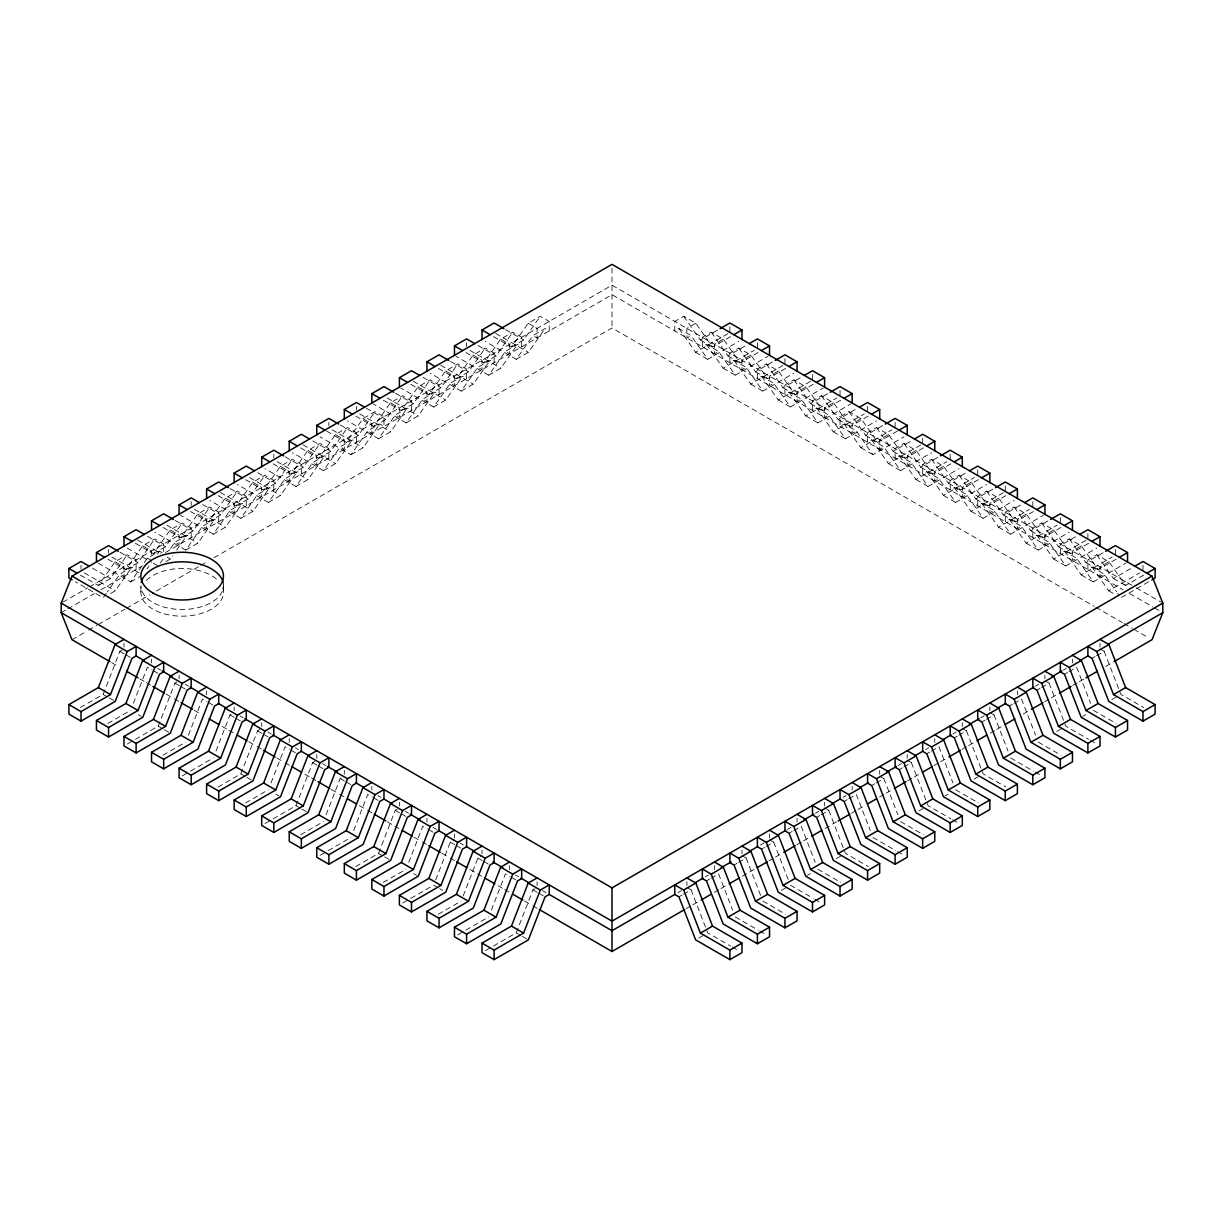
<?xml version="1.0" encoding="UTF-8"?>
<svg xmlns="http://www.w3.org/2000/svg" width="1224" height="1224" viewBox="0 0 1224 1224"><rect width="100%" height="100%" fill="white"/><g stroke="black" fill="none" stroke-linecap="round" stroke-linejoin="round"><path stroke-width="0.75" stroke-dasharray="5 3.75" d="M80.325 707.548L103.153 694.375L119.845 651.336L123.991 648.949M133.355 703.387L147.385 667.233L151.929 669.865M135.405 739.357L158.233 726.169L174.925 683.145L179.071 680.743M188.435 735.18L202.465 699.042L207.009 701.658M215.975 751.092L230.005 714.938L234.151 712.552M218.025 787.047L240.853 773.874L257.545 730.835L261.691 728.448M271.055 782.886L285.085 746.732L289.629 749.363M273.105 818.856L295.933 805.667L312.625 762.644L316.771 760.242M326.135 814.694L340.165 778.541L344.311 776.154M353.675 830.591L367.705 794.437L372.249 797.069M355.725 866.546L378.553 853.373L395.245 810.334L399.391 807.947M408.755 862.385L422.785 826.246L427.329 828.862M435.637 880.01L450.325 842.143L454.471 839.756M463.177 895.907L477.865 858.039L482.011 855.653M491.375 910.09L505.405 873.936L509.949 876.568M493.425 946.045L516.253 932.872L532.945 889.833L537.091 887.446M80.371 575.112L98.379 585.5L115.087 561.755L127.204 554.763L136.109 559.904L136.109 569.451L131.963 567.064L119.845 574.056L107.33 591.865M98.379 585.5L110.497 578.508L127.204 554.763M106.274 593.349L103.153 597.802L75.429 581.798M107.911 559.215L125.919 569.604L142.627 545.858L154.744 538.866L163.649 544.007L163.649 551.642M110.726 593.426L115.27 590.809L131.963 567.064M125.919 569.604L138.037 562.612L154.744 538.866M98.088 563.071L130.693 581.905L147.385 558.159L159.502 551.152L163.649 553.554M135.451 543.303L153.459 553.707L170.167 529.961L182.284 522.969L191.189 528.11L191.189 537.642L187.042 535.255L174.925 542.247L168.667 551.152M146.987 568.961L149.068 565.993M157.422 554.12L159.502 551.152M153.459 553.707L165.577 546.715L182.284 522.969M160.313 563.025L164.49 557.088M162.991 527.406L180.999 537.81L197.707 514.065L209.824 507.057L218.729 512.213L218.729 521.745L214.583 519.358L202.465 526.351L185.773 550.096L154.79 532.211M165.806 561.632L170.35 559.001L172.431 556.033M176.608 550.096L187.042 535.255M180.999 537.81L193.117 530.818L209.824 507.057M190.531 511.51L208.539 521.914L225.247 498.153L237.364 491.161L246.269 496.301L246.269 505.849L242.123 503.462L230.005 510.454L213.313 534.199L180.708 515.381M185.773 550.096L197.89 543.104L214.583 519.358M208.539 521.914L220.657 514.906L237.364 491.161M218.071 495.613L236.079 506.002L252.787 482.256L264.904 475.264L273.809 480.405L273.809 489.952L269.663 487.565L257.545 494.557L240.853 518.303L209.87 500.417M213.313 534.199L225.43 527.207L242.123 503.462M236.079 506.002L248.197 499.009L264.904 475.264M245.611 479.716L263.619 490.105L280.327 466.359L292.444 459.367L301.349 464.508L301.349 474.04L297.202 471.653L285.085 478.661L268.393 502.406L237.41 484.52M240.853 518.303L252.97 511.311L269.663 487.565M263.619 490.105L275.737 483.113L292.444 459.367M273.151 463.804L291.159 474.208L307.867 450.463L319.984 443.471L328.889 448.611L328.889 458.143L324.743 455.756L312.625 462.748L295.933 486.494L264.95 468.624M268.393 502.406L280.51 495.399L297.202 471.653M291.159 474.208L303.277 467.216L319.984 443.471M300.691 447.908L318.699 458.312L335.407 434.566L347.524 427.558L356.429 432.699L356.429 442.247L352.283 439.86L340.165 446.852L323.473 470.597L292.49 452.712M295.933 486.494L308.05 479.502L324.743 455.756M318.699 458.312L330.817 451.304L347.524 427.558M326.594 431.062L346.239 442.399L362.947 418.654L375.064 411.662L383.969 416.803L383.969 426.35L379.822 423.963L367.705 430.955L351.013 454.701L320.03 436.815M323.473 470.597L335.59 463.605L352.283 439.86M346.239 442.399L358.357 435.407L375.064 411.662M355.771 416.114L373.779 426.503L390.487 402.757L402.604 395.765L411.509 400.906L411.509 410.453L407.363 408.051L395.245 415.058L378.553 438.804L347.57 420.918M351.013 454.701L363.13 447.709L379.822 423.963M373.779 426.503L385.897 419.511L402.604 395.765M383.311 400.202L401.319 410.606L418.027 386.861L430.144 379.868L439.049 385.009L439.049 394.541L434.903 392.154L422.785 399.146L406.093 422.907L373.488 404.073M378.553 438.804L390.67 431.797L407.363 408.051M401.319 410.606L413.437 403.614L430.144 379.868M410.851 384.305L428.859 394.709L445.567 370.964L457.684 363.956L466.589 369.113L466.589 378.644L462.442 376.258L450.325 383.25L433.633 406.995L401.028 388.176M406.093 422.907L418.21 415.9L434.903 392.154M428.859 394.709L440.977 387.717L457.684 363.956M438.391 368.409L456.399 378.813L473.107 355.067L485.224 348.06L494.129 353.2L494.129 362.748L489.983 360.361L477.865 367.353L461.173 391.099L430.19 373.213M433.633 406.995L445.75 400.003L462.442 376.258M456.399 378.813L468.517 371.805L485.224 348.06M465.931 352.512L483.939 362.901L500.647 339.155L512.764 332.163L521.669 337.304L521.669 346.851L517.523 344.464L505.405 351.456L488.713 375.202L456.108 356.368M461.173 391.099L473.29 384.107L489.983 360.361M483.939 362.901L496.057 355.909L512.764 332.163M493.471 336.615L511.479 347.004L528.187 323.258L540.304 316.266L549.209 321.407L549.209 330.939L545.062 328.552L532.945 335.56L516.253 359.305L485.27 341.42M488.713 375.202L500.83 368.21L517.523 344.464M511.479 347.004L523.597 340.012L540.304 316.266M516.253 359.305L528.37 352.298L545.062 328.552M62.852 602.208L87.669 587.872M89.321 586.923L612 285.161L1134.679 586.923M61.2 612.688L66.157 609.827M67.81 608.879L94.279 593.594M100.904 589.784L140.592 566.865M165.408 552.529L612 294.693L1123.096 589.784M130.693 581.905L139.781 576.657M72.002 639.724L86.873 631.14M88.526 630.192L96.773 625.418M98.425 624.469L124.848 609.215M126.5 608.267L149.619 594.91M156.228 591.1L199.16 566.314M200.812 565.366L207.422 561.541M214.032 557.731L612 327.971L1094.195 606.354M730.529 336.615L712.521 347.004L695.813 323.258L683.696 316.266L674.791 321.407L674.791 330.939L678.938 328.552L691.055 335.56L707.747 359.305L738.73 341.42M695.813 323.258L686.909 328.399L686.909 337.946L691.055 335.56M758.069 352.512L740.061 362.901L723.353 339.155L711.236 332.163L702.331 337.304L702.331 346.851L706.477 344.464L718.595 351.456L735.287 375.202L767.892 356.368M683.696 316.266L700.403 340.012L718.412 329.608M678.938 328.552L695.63 352.298L728.234 333.479M723.353 339.155L714.449 344.296L714.449 353.843L718.595 351.456M785.609 368.409L767.601 378.813L750.893 355.067L738.776 348.06L729.871 353.2L729.871 362.748L734.018 360.361L746.135 367.353L762.827 391.099L793.81 373.213M711.236 332.163L727.943 355.909L745.952 345.52M107.865 723.445L130.693 710.272M706.477 344.464L723.17 368.21L754.152 350.324M750.893 355.067L741.989 360.208L741.989 369.74L746.135 367.353M813.149 384.305L795.141 394.709L778.433 370.964L766.316 363.956L757.411 369.113L757.411 378.644L761.558 376.258L773.675 383.25L790.367 406.995L822.972 388.176M738.776 348.06L755.483 371.805L773.492 361.417M127.25 744.054L133.768 740.291M734.018 360.361L750.71 384.107L783.314 365.272M778.433 370.964L769.529 376.105L769.529 385.637L773.675 383.25M840.689 400.202L822.681 410.606L805.973 386.861L793.856 379.868L784.951 385.009L784.951 394.541L789.097 392.154L801.215 399.146L817.907 422.907L850.512 404.073M766.316 363.956L783.023 387.717L801.031 377.313M162.945 755.254L185.773 742.065M761.558 376.258L778.25 400.003L810.854 381.184M805.973 386.861L797.069 392.001L797.069 401.548L801.215 399.146M868.229 416.114L850.221 426.503L833.513 402.757L821.396 395.765L812.491 400.906L812.491 410.453L816.638 408.051L828.755 415.058L845.447 438.804L876.43 420.918M793.856 379.868L810.563 403.614L828.571 393.21M182.33 775.863L188.848 772.099M190.485 771.151L213.313 757.977M789.097 392.154L805.79 415.9L836.772 398.014M833.513 402.757L824.609 407.898L824.609 417.445L828.755 415.058M897.406 431.062L877.761 442.399L861.053 418.654L848.936 411.662L840.031 416.803L840.031 426.35L844.178 423.963L856.295 430.955L872.987 454.701L903.97 436.815M821.396 395.765L838.103 419.511L857.749 408.173M816.638 408.051L833.33 431.797L864.312 413.926M861.053 418.654L852.149 423.81L852.149 433.342L856.295 430.955M923.309 447.908L905.301 458.312L888.593 434.566L876.476 427.558L867.571 432.699L867.571 442.247L871.717 439.86L883.835 446.852L900.527 470.597L931.51 452.712M848.936 411.662L865.643 435.407L883.651 425.019M245.565 802.944L268.393 789.771M844.178 423.963L860.87 447.709L891.852 429.823M888.593 434.566L879.689 439.707L879.689 449.239L883.835 446.852M950.849 463.804L932.841 474.208L916.133 450.463L904.016 443.471L895.111 448.611L895.111 458.143L899.258 455.756L911.375 462.748L928.067 486.494L959.05 468.624M876.476 427.558L893.183 451.304L911.191 440.915M264.95 823.553L271.468 819.789M871.717 439.86L888.41 463.605L921.014 444.786M916.133 450.463L907.229 455.603L907.229 465.151L911.375 462.748M978.389 479.716L960.381 490.105L943.673 466.359L931.556 459.367L922.651 464.508L922.651 474.04L926.798 471.653L938.915 478.661L955.607 502.406L986.59 484.52M904.016 443.471L920.723 467.216L938.731 456.812M300.645 834.753L323.473 821.579M899.258 455.756L915.95 479.502L946.932 461.616M943.673 466.359L934.769 471.5L934.769 481.047L938.915 478.661M1005.929 495.613L987.921 506.002L971.213 482.256L959.096 475.264L950.191 480.405L950.191 489.952L954.337 487.565L966.455 494.557L983.147 518.303L1014.13 500.417M931.556 459.367L948.263 483.113L966.271 472.709M320.03 855.362L326.548 851.598M328.185 850.649L351.013 837.476M926.798 471.653L943.49 495.399L974.472 477.513M971.213 482.256L962.309 487.397L962.309 496.944L966.455 494.557M1033.469 511.51L1015.461 521.914L998.753 498.153L986.636 491.161L977.731 496.301L977.731 505.849L981.878 503.462L993.995 510.454L1010.687 534.199L1043.292 515.381M959.096 475.264L975.803 499.009L993.811 488.621M954.337 487.565L971.03 511.311L1003.634 492.476M998.753 498.153L989.849 503.309L989.849 512.841L993.995 510.454M1061.009 527.406L1043.001 537.81L1026.293 514.065L1014.176 507.057L1005.271 512.213L1005.271 521.745L1009.418 519.358L1021.535 526.351L1038.227 550.096L1069.21 532.211M986.636 491.161L1003.343 514.906L1021.351 504.517M383.265 882.458L406.093 869.269M981.878 503.462L998.57 527.207L1029.552 509.322M1026.293 514.065L1017.389 519.206L1017.389 528.737L1021.535 526.351M1088.549 543.303L1070.541 553.707L1053.833 529.961L1041.716 522.969L1032.811 528.11L1032.811 537.642L1036.957 535.255L1049.075 542.247L1065.767 565.993L1096.75 548.123M1014.176 507.057L1030.883 530.818L1048.891 520.414M402.65 903.052L409.168 899.288M410.805 898.355L433.633 885.166L438.177 887.798M1009.418 519.358L1026.11 543.104L1057.092 525.218M1053.833 529.961L1044.929 535.102L1044.929 544.649L1049.075 542.247M1116.089 559.215L1098.081 569.604L1081.373 545.858L1069.256 538.866L1060.351 544.007L1060.351 553.554L1064.497 551.152L1076.615 558.159L1093.307 581.905L1125.912 563.071M1041.716 522.969L1058.423 546.715L1076.431 536.311M438.345 914.251L461.173 901.078M1036.957 535.255L1053.65 559.001L1086.254 540.182M1081.373 545.858L1072.469 550.999L1072.469 560.546L1076.615 558.159M1143.629 575.112L1125.621 585.5L1108.913 561.755L1096.796 554.763L1087.891 559.904L1087.891 569.451L1092.037 567.064L1104.155 574.056L1116.67 591.865M1069.256 538.866L1085.963 562.612L1103.971 552.208M457.73 934.861L464.248 931.097M465.885 930.148L488.713 916.975M1064.497 551.152L1081.19 574.898L1112.172 557.027M1108.913 561.755L1100.009 566.911L1100.009 576.443L1104.155 574.056M1096.796 554.763L1113.503 578.508L1131.511 568.12M485.27 950.757L491.788 946.994M1092.037 567.064L1108.73 590.809L1139.712 572.924M1148.571 581.798L1120.847 597.802L1117.726 593.349M677.821 892.694L681.477 890.582M705.361 876.797L708.39 875.053M760.441 844.988L764.174 842.846M787.323 829.474L791.01 827.347M815.444 813.241L818.764 811.328M843.061 797.298L846.09 795.554M898.141 765.49L901.461 763.577M925.681 749.593L928.71 747.849M952.731 733.972L956.25 731.952M980.761 717.799L984.157 715.826M1035.443 686.22L1038.87 684.247M1063.381 670.094L1066.41 668.35M678.938 896.84L681.967 895.081M683.482 894.209L691.055 889.833L707.747 932.872L730.575 946.045M706.477 880.928L709.507 879.184M711.022 878.312L718.595 873.936L732.625 910.09M734.018 865.031L737.047 863.287M738.562 862.415L746.135 858.039L760.823 895.907M761.558 849.135L764.587 847.391M766.102 846.518L773.675 842.143L788.363 880.01M789.097 833.238L792.127 831.479M793.642 830.606L801.215 826.246L815.245 862.385M816.638 817.341L819.667 815.582M821.182 814.71L828.755 810.334L845.447 853.373L868.275 866.546M844.178 801.429L847.207 799.685M848.722 798.813L856.295 794.437L870.325 830.591M871.717 785.533L874.747 783.788M876.262 782.916L883.835 778.541L897.865 814.694M899.258 769.636L902.287 767.892M903.802 767.004L911.375 762.644L928.067 805.667L950.895 818.856M926.798 753.739L929.827 751.98M931.342 751.108L938.915 746.732L952.945 782.886M954.337 737.827L957.367 736.083M958.882 735.211L966.455 730.835L983.147 773.874L1005.975 787.047M981.878 721.931L984.907 720.186M986.422 719.314L993.995 714.938L1008.025 751.092M1009.418 706.034L1012.447 704.29M1013.962 703.418L1021.535 699.042L1035.565 735.18M1036.957 690.137L1039.987 688.378M1041.502 687.506L1049.075 683.145L1065.767 726.169L1088.595 739.357M1064.497 674.24L1067.527 672.481M1069.042 671.609L1076.615 667.233L1090.645 703.387M1092.037 658.328L1095.067 656.584M1096.582 655.712L1104.155 651.336L1120.847 694.375L1143.675 707.548M686.312 908.591L691.269 905.729M692.922 904.766L699.516 900.956M714.388 892.373L719.345 889.511M720.982 888.563L725.939 885.702M742.463 876.17L754.015 869.499M768.871 860.916L773.828 858.055M775.481 857.106L782.09 853.281M796.946 844.713L801.904 841.852M803.556 840.888L810.166 837.078M825.022 828.495L836.589 821.824M851.445 813.241L856.402 810.38M858.055 809.431L864.649 805.621M879.521 797.038L884.478 794.177M886.13 793.229L892.724 789.404M907.596 780.836L912.553 777.974M914.19 777.011L919.148 774.149M934.019 765.581L938.961 762.72M940.613 761.756L947.223 757.947M962.079 749.363L967.036 746.502M968.689 745.554L975.299 741.744M990.155 733.161L995.112 730.3M996.764 729.351L1001.722 726.49M1023.188 714.097L1029.797 710.272M1044.653 701.704L1049.611 698.843M1051.263 697.879L1057.857 694.069M1072.729 685.486L1077.686 682.625M1079.339 681.676L1084.28 678.815M1105.746 666.422L1112.356 662.612M698.659 938.12L704.718 934.616M781.279 890.414L787.338 886.926M807.304 875.389L810.334 873.645M836.359 858.621L842.418 855.117M918.979 810.915L925.038 807.427M945.005 795.891L948.034 794.146M974.059 779.122L980.118 775.618M1056.679 731.417L1062.738 727.928M1082.705 716.392L1085.734 714.648M1111.759 699.623L1117.818 696.119M1136.331 587.872L1161.148 602.208M700.403 340.012L712.521 347.004M727.943 355.909L740.061 362.901M755.483 371.805L767.601 378.813M783.023 387.717L795.141 394.709M810.563 403.614L822.681 410.606M838.103 419.511L850.221 426.503M865.643 435.407L877.761 442.399M893.183 451.304L905.301 458.312M920.723 467.216L932.841 474.208M948.263 483.113L960.381 490.105M975.803 499.009L987.921 506.002M1003.343 514.906L1015.461 521.914M1030.883 530.818L1043.001 537.81M1058.423 546.715L1070.541 553.707M1085.963 562.612L1098.081 569.604M1113.503 578.508L1125.621 585.5M1129.721 593.594L1152.87 606.966M1154.523 607.915L1159.495 610.791M695.63 352.298L707.747 359.305M723.17 368.21L735.287 375.202M750.71 384.107L762.827 391.099M778.25 400.003L790.367 406.995M805.79 415.9L817.907 422.907M833.33 431.797L845.447 438.804M860.87 447.709L872.987 454.701M888.41 463.605L900.527 470.597M915.95 479.502L928.067 486.494M943.49 495.399L955.607 502.406M971.03 511.311L983.147 518.303M998.57 527.207L1010.687 534.199M1026.11 543.104L1038.227 550.096M1053.65 559.001L1065.767 565.993M1081.19 574.898L1093.307 581.905M1108.73 590.809L1113.274 593.426M1095.847 607.318L1122.27 622.572M1123.923 623.521L1132.169 628.279M1133.822 629.243L1148.693 637.826M1100.009 648.949L1104.155 651.336M528.187 323.258L537.091 328.399L537.091 337.946L532.945 335.56M505.589 329.608L523.597 340.012M495.766 333.479L528.37 352.298M500.647 339.155L509.551 344.296L509.551 353.843L505.405 351.456M478.048 345.52L496.057 355.909M1044.929 680.743L1049.075 683.145M469.848 350.324L500.83 368.21M1093.307 710.272L1116.135 723.445M473.107 355.067L482.011 360.208L482.011 369.74L477.865 367.353M450.508 361.417L468.517 371.805M440.686 365.272L473.29 384.107M1090.232 740.291L1096.75 744.054M445.567 370.964L454.471 376.105L454.471 385.637L450.325 383.25M422.969 377.313L440.977 387.717M989.849 712.552L993.995 714.938M413.146 381.184L445.75 400.003M1038.227 742.065L1061.055 755.254M418.027 386.861L426.931 392.001L426.931 401.548L422.785 399.146M395.428 393.21L413.437 403.614M962.309 728.448L966.455 730.835M387.228 398.014L418.21 415.9M1010.687 757.977L1033.515 771.151M1035.152 772.099L1041.67 775.863M390.487 402.757L399.391 407.898L399.391 417.445L395.245 415.058M366.251 408.173L385.897 419.511M359.688 413.926L390.67 431.797M362.947 418.654L371.851 423.81L371.851 433.342L367.705 430.955M340.349 425.019L358.357 435.407M907.229 760.242L911.375 762.644M332.148 429.823L363.13 447.709M955.607 789.771L978.435 802.944M335.407 434.566L344.311 439.707L344.311 449.239L340.165 446.852M312.808 440.915L330.817 451.304M879.689 776.154L883.835 778.541M302.986 444.786L335.59 463.605M952.532 819.789L959.05 823.553M307.867 450.463L316.771 455.603L316.771 465.151L312.625 462.748M285.268 456.812L303.277 467.216M277.068 461.616L308.05 479.502M900.527 821.579L923.355 834.753M280.327 466.359L289.231 471.5L289.231 481.047L285.085 478.661M257.728 472.709L275.737 483.113M824.609 807.947L828.755 810.334M249.528 477.513L280.51 495.399M872.987 837.476L895.815 850.649M897.452 851.598L903.97 855.362M252.787 482.256L261.691 487.397L261.691 496.944L257.545 494.557M230.188 488.621L248.197 499.009M220.366 492.476L252.97 511.311M225.247 498.153L234.151 503.309L234.151 512.841L230.005 510.454M202.648 504.517L220.657 514.906M769.529 839.756L773.675 842.143M194.448 509.322L225.43 527.207M817.907 869.269L840.735 882.458M197.707 514.065L206.611 519.206L206.611 528.737L202.465 526.351M175.109 520.414L193.117 530.818M741.989 855.653L746.135 858.039M166.908 525.218L197.89 543.104M790.367 885.166L813.195 898.355M814.832 899.288L821.35 903.052M170.167 529.961L179.071 535.102L179.071 544.649L174.925 542.247M147.569 536.311L165.577 546.715M137.746 540.182L160.558 553.355M167.091 557.119L170.35 559.001M762.827 901.078L785.655 914.251M142.627 545.858L151.531 550.999L151.531 556.721M147.385 558.159L151.531 560.546M127.25 548.123L151.7 562.229M153.337 563.178L158.233 565.993M120.029 552.208L138.037 562.612M686.909 887.446L691.055 889.833M111.828 557.027L139.551 573.016M735.287 916.975L758.115 930.148M759.752 931.097L766.27 934.861M115.087 561.755L123.991 566.911L123.991 576.443L119.845 574.056M92.489 568.12L110.497 578.508M84.288 572.924L115.27 590.809M732.212 946.994L738.73 950.757M157.59 668.35L160.619 670.094M185.13 684.247L188.557 686.22M239.843 715.826L243.239 717.799M267.75 731.952L271.269 733.972M295.29 747.849L298.319 749.593M322.539 763.577L325.859 765.49M377.91 795.554L380.939 797.298M405.236 811.328L408.556 813.241M432.99 827.347L436.677 829.474M459.826 842.846L463.559 844.988M515.61 875.053L518.639 876.797M542.523 890.582L546.179 892.694M119.845 651.336L124.389 653.968M125.904 654.84L130.448 657.456M153.444 670.737L157.988 673.353M174.925 683.145L179.469 685.761M180.984 686.633L185.528 689.265M208.524 702.53L213.068 705.162M230.005 714.938L234.549 717.555M236.064 718.442L240.608 721.058M257.545 730.835L262.089 733.467M263.604 734.339L268.148 736.955M291.144 750.236L295.688 752.867M312.625 762.644L317.169 765.26M318.684 766.132L323.228 768.764M340.165 778.541L344.709 781.157M346.224 782.029L350.768 784.661M373.764 797.941L378.308 800.557M395.245 810.334L399.789 812.966M401.304 813.838L405.848 816.454M428.844 829.734L433.388 832.366M450.325 842.143L454.869 844.759M456.384 845.631L460.928 848.263M477.865 858.039L482.409 860.656M483.924 861.543L488.468 864.159M511.464 877.44L516.008 880.056M532.945 889.833L537.489 892.464M539.004 893.336L543.548 895.953M111.644 662.612L118.254 666.422M139.72 678.815L144.661 681.676M146.314 682.625L151.271 685.486M166.143 694.069L172.737 697.879M174.389 698.843L179.347 701.704M194.203 710.272L200.812 714.097M222.278 726.49L227.236 729.351M228.888 730.3L233.845 733.161M248.702 741.744L255.311 745.554M256.964 746.502L261.921 749.363M276.777 757.947L283.387 761.756M285.039 762.72L289.981 765.581M304.853 774.149L309.81 777.011M311.447 777.974L316.404 780.836M331.276 789.404L337.87 793.229M339.522 794.177L344.48 797.038M359.351 805.621L365.945 809.431M367.598 810.38L372.555 813.241M387.411 821.824L398.978 828.495M413.834 837.078L420.444 840.888M422.096 841.852L427.054 844.713M441.91 853.281L448.519 857.106M450.172 858.055L455.129 860.916M469.985 869.499L481.537 876.17M498.061 885.702L503.018 888.563M504.655 889.511L509.612 892.373M524.484 900.956L531.078 904.766M532.731 905.729L537.688 908.591M103.153 694.375L107.697 696.991M109.211 697.864L115.27 701.367M138.266 714.648L141.296 716.392M158.233 726.169L162.777 728.8M164.291 729.672L170.35 733.176M240.853 773.874L245.397 776.49M246.911 777.378L252.97 780.866M275.966 794.146L278.995 795.891M295.933 805.667L300.477 808.299M301.991 809.171L308.05 812.675M378.553 853.373L383.097 855.989M384.611 856.876L390.67 860.365M413.666 873.645L416.696 875.389M439.691 888.67L442.721 890.414M516.253 932.872L520.797 935.503M522.311 936.375L528.37 939.864M1142.971 565.32L1142.971 571.042M1115.431 549.408L1115.431 555.145M1100.009 643.227L1100.009 647.037M1087.891 533.511L1087.891 539.233M1072.469 659.124L1072.469 662.934M1060.351 517.614L1060.351 523.337M1044.929 675.021L1044.929 678.846M1032.811 501.718L1032.811 507.44M1017.389 690.917L1017.389 694.742M1005.271 485.821L1005.271 491.543M989.849 706.829L989.849 710.639M977.731 469.909L977.731 475.631M962.309 722.726L962.309 726.536M950.191 454.012L950.191 459.734M934.769 738.623L934.769 742.448M922.651 438.116L922.651 443.838M907.229 754.519L907.229 758.344M895.111 422.219L895.111 427.941M879.689 770.432L879.689 774.241M867.571 406.307L867.571 412.044M852.149 786.328L852.149 790.138M840.031 390.41L840.031 396.132M824.609 802.225L824.609 806.035M812.491 374.513L812.491 380.236M797.069 818.122L797.069 821.947M784.951 358.617L784.951 364.339M769.529 834.018L769.529 837.843M757.411 342.72L757.411 348.442M741.989 849.93L741.989 853.74M729.871 326.808L729.871 332.53M714.449 865.827L714.449 869.637M686.909 881.724L686.909 885.549M612 268.148L612 327.971M537.091 881.724L537.091 885.549M509.551 865.827L509.551 869.637M482.011 849.93L482.011 853.74M466.589 342.72L466.589 346.53M454.471 834.018L454.471 837.843M426.931 818.122L426.931 821.947M399.391 802.225L399.391 806.035M371.851 786.328L371.851 790.138M356.429 406.307L356.429 410.132M344.311 770.432L344.311 774.241M328.889 422.219L328.889 426.029M316.771 754.519L316.771 758.344M289.231 738.623L289.231 742.448M273.809 454.012L273.809 457.837M261.691 722.726L261.691 726.536M234.151 706.829L234.151 710.639M223.457 585.133L223.457 592.339M206.611 690.917L206.611 694.742M191.189 501.718L191.189 505.527M179.071 675.021L179.071 678.846M151.531 659.124L151.531 662.934M140.882 586.939L140.882 592.339M123.991 643.227L123.991 647.037M108.569 549.408L108.569 553.233M81.029 565.32L81.029 569.129M222.661 587.688A41.279 23.837 0 0 1 182.162 616.177A41.279 23.837 0 0 1 141.678 587.688M146.421 580.421A41.279 23.837 0 0 1 217.918 580.421M223.105 582.548A41.279 23.837 0 0 1 184.87 609.445A41.279 23.837 0 0 1 140.882 585.669"/><path stroke-width="1.5" d="M68.911 704.596L81.029 711.588L110.497 694.574L127.204 651.551L136.109 646.41L136.109 655.942L131.963 658.328L115.27 701.367L81.029 721.135L68.911 714.143L68.911 704.596L98.379 687.582L115.087 644.543L123.991 639.402M96.451 720.492L108.569 727.5L138.037 710.486L154.744 667.447L163.649 662.306L163.649 671.838L159.502 674.24L142.81 717.264L108.569 737.032L96.451 730.039L96.451 720.492L125.919 703.479L142.627 660.455L151.531 655.314M123.991 736.404L136.109 743.396L165.577 726.383L182.284 683.344L191.189 678.203L191.189 687.75L187.042 690.137L170.35 733.176L136.109 752.928L123.991 745.936L123.991 736.404L153.459 719.391L170.167 676.352L179.071 671.211M151.531 752.301L163.649 759.293L193.117 742.279L209.824 699.241L218.729 694.1L218.729 703.647L214.583 706.034L197.89 749.073L163.649 768.84L151.531 761.833L151.531 752.301L180.999 735.287L197.707 692.249L206.611 687.108M179.071 768.198L191.189 775.19L220.657 758.176L237.364 715.153L246.269 710.012L246.269 719.544L242.123 721.931L225.43 764.969L191.189 784.737L179.071 777.745L179.071 768.198L208.539 751.184L225.247 708.145L234.151 703.004M206.611 784.094L218.729 791.102L248.197 774.088L264.904 731.049L273.809 725.909L273.809 735.44L269.663 737.827L252.97 780.866L218.729 800.634L206.611 793.642L206.611 784.094L236.079 767.081L252.787 724.057L261.691 718.901M234.151 800.006L246.269 806.999L275.737 789.985L292.444 746.946L301.349 741.805L301.349 751.337L297.202 753.739L280.51 796.763L246.269 816.53L234.151 809.538L234.151 800.006L263.619 782.993L280.327 739.954L289.231 734.813M261.691 815.903L273.809 822.895L303.277 805.882L319.984 762.843L328.889 757.702L328.889 767.249L324.743 769.636L308.05 812.675L273.809 832.442L261.691 825.435L261.691 815.903L291.159 798.889L307.867 755.851L316.771 750.71M289.231 831.8L301.349 838.792L330.817 821.778L347.524 778.755L356.429 773.599L356.429 783.146L352.283 785.533L335.59 828.571L301.349 848.339L289.231 841.347L289.231 831.8L318.699 814.786L335.407 771.747L344.311 766.606M316.771 847.696L328.889 854.689L358.357 837.675L375.064 794.651L383.969 789.511L383.969 799.043L379.822 801.429L363.13 844.468L328.889 864.236L316.771 857.244L316.771 847.696L346.239 830.683L362.947 787.644L371.851 782.503M344.311 863.593L356.429 870.601L385.897 853.587L402.604 810.548L411.509 805.407L411.509 814.939L407.363 817.341L390.67 860.365L356.429 880.133L344.311 873.14L344.311 863.593L373.779 846.58L390.487 803.556L399.391 798.415M371.851 879.505L383.969 886.497L413.437 869.484L430.144 826.445L439.049 821.304L439.049 830.851L434.903 833.238L418.21 876.277L383.969 896.029L371.851 889.037L371.851 879.505L401.319 862.492L418.027 819.453L426.931 814.312M399.391 895.402L411.509 902.394L440.977 885.38L457.684 842.341L466.589 837.201L466.589 846.748L462.442 849.135L445.75 892.174L411.509 911.941L399.391 904.934L399.391 895.402L428.859 878.388L445.567 835.349L454.471 830.209M426.931 911.299L439.049 918.291L468.517 901.277L485.224 858.254L494.129 853.097L494.129 862.645L489.983 865.031L473.29 908.07L439.049 927.838L426.931 920.846L426.931 911.299L456.399 894.285L473.107 851.246L482.011 846.105M454.471 927.195L466.589 934.203L496.057 917.189L512.764 874.15L521.669 869.009L521.669 878.541L517.523 880.928L500.83 923.967L466.589 943.735L454.471 936.743L454.471 927.195L483.939 910.182L500.647 867.158L509.551 862.002M482.011 943.107L494.129 950.099L523.597 933.086L540.304 890.047L549.209 884.906L549.209 894.438L545.062 896.84L528.37 939.864L494.129 959.631L482.011 952.639L482.011 943.107L511.479 926.094L528.187 883.055L537.091 877.914M109.992 661.649L72.002 639.724L61.2 612.688L61.2 603.157L72.002 576.122L612 264.369L1151.998 576.122L1162.8 603.157L1162.8 612.688L1151.998 639.724L1114.008 661.649M72.17 579.916L68.911 578.034L68.911 568.487L81.029 561.495L89.214 566.222M96.451 562.137L96.451 552.59L108.569 545.598L118.391 551.274M123.991 546.241L123.991 536.693L136.109 529.701L144.294 534.429M151.531 530.329L151.531 520.797L163.649 513.805L173.471 519.466M179.071 514.432L179.071 504.9L191.189 497.893L199.374 502.62M206.611 498.535L206.611 488.988L218.729 481.996L228.551 487.672M234.151 482.638L234.151 473.091L246.269 466.099L254.454 470.827M261.691 466.727L261.691 457.195L273.809 450.202L283.631 455.863M289.231 450.83L289.231 441.298L301.349 434.291L309.534 439.018M316.771 434.933L316.771 425.386L328.889 418.394L338.711 424.07M344.311 419.036L344.311 409.489L356.429 402.497L364.614 407.225M371.851 403.14L371.851 393.593L383.969 386.6L393.791 392.261M399.391 387.228L399.391 377.696L411.509 370.704L419.694 375.416M426.931 371.331L426.931 361.799L439.049 354.792L448.871 360.468M454.471 355.434L454.471 345.887L466.589 338.895L474.774 343.623M482.011 339.538L482.011 329.99L494.129 322.998L503.951 328.675M720.049 328.675L729.871 322.998L741.989 329.99L741.989 339.538M733.803 334.718L741.989 329.99M749.226 343.623L757.411 338.895L769.529 345.887L769.529 355.434M761.343 350.615L769.529 345.887M775.129 360.468L784.951 354.792L797.069 361.799L797.069 371.331M788.883 366.512L797.069 361.799M804.306 375.416L812.491 370.704L824.609 377.696L824.609 387.228M816.423 382.423L824.609 377.696M830.209 392.261L840.031 386.6L852.149 393.593L852.149 403.14M843.963 398.32L852.149 393.593M859.386 407.225L867.571 402.497L879.689 409.489L879.689 419.036M871.503 414.217L879.689 409.489M885.289 424.07L895.111 418.394L907.229 425.386L907.229 434.933M899.043 430.114L907.229 425.386M914.466 439.018L922.651 434.291L934.769 441.298L934.769 450.83M926.583 446.026L934.769 441.298M940.369 455.863L950.191 450.202L962.309 457.195L962.309 466.727M954.123 461.922L962.309 457.195M969.546 470.827L977.731 466.099L989.849 473.091L989.849 482.638M981.663 477.819L989.849 473.091M995.449 487.672L1005.271 481.996L1017.389 488.988L1017.389 498.535M1009.203 493.716L1017.389 488.988M1024.626 502.62L1032.811 497.893L1044.929 504.9L1044.929 514.432M1036.743 509.612L1044.929 504.9M1050.529 519.466L1060.351 513.805L1072.469 520.797L1072.469 530.329M1064.283 525.524L1072.469 520.797M1079.706 534.429L1087.891 529.701L1100.009 536.693L1100.009 546.241M1091.823 541.421L1100.009 536.693M1105.609 551.274L1115.431 545.598L1127.549 552.59L1127.549 562.137M1119.363 557.318L1127.549 552.59M1134.786 566.222L1142.971 561.495L1155.089 568.487L1155.089 578.034L1151.83 579.916M1146.903 573.214L1155.089 568.487M72.002 576.122L612 887.89L1151.998 576.122M1162.8 603.157L612 921.152L61.2 603.157M674.852 894.407L612 930.699L549.148 894.407M694.697 882.948L702.974 878.174M721.166 867.663L731.095 861.941M749.287 851.43L757.564 846.656M777.408 835.196L785.67 830.423M803.877 819.927L813.792 814.189M831.983 803.694L840.261 798.92M860.105 787.46L868.382 782.672M886.574 772.176L896.504 766.438M914.695 755.942L922.957 751.169M942.817 739.709L951.079 734.936M969.27 724.424L979.2 718.702M997.392 708.191L1005.669 703.418M1025.513 691.958L1033.79 687.184M1051.982 676.673L1061.897 670.951M1080.104 660.44L1088.366 655.666M1108.21 644.207L1162.8 612.688M683.696 890.047L695.813 883.055L712.521 926.094L741.989 943.107L741.989 952.639L729.871 959.631L695.63 939.864L678.938 896.84L674.791 894.438L674.791 884.906L683.696 890.047L700.403 933.086L729.871 950.099L741.989 943.107M711.236 874.15L723.353 867.158L740.061 910.182L769.529 927.195L769.529 936.743L757.411 943.735L723.17 923.967L706.477 880.928L702.331 878.541L702.331 869.009L711.236 874.15L727.943 917.189L757.411 934.203L769.529 927.195M738.776 858.254L750.893 851.246L767.601 894.285L797.069 911.299L797.069 920.846L784.951 927.838L750.71 908.07L734.018 865.031L729.871 862.645L729.871 853.097L738.776 858.254L755.483 901.277L784.951 918.291L797.069 911.299M766.316 842.341L778.433 835.349L795.141 878.388L824.609 895.402L824.609 904.934L812.491 911.941L778.25 892.174L761.558 849.135L757.411 846.748L757.411 837.201L766.316 842.341L783.023 885.38L812.491 902.394L824.609 895.402M793.856 826.445L805.973 819.453L822.681 862.492L852.149 879.505L852.149 889.037L840.031 896.029L805.79 876.277L789.097 833.238L784.951 830.851L784.951 821.304L793.856 826.445L810.563 869.484L840.031 886.497L852.149 879.505M821.396 810.548L833.513 803.556L850.221 846.58L879.689 863.593L879.689 873.14L867.571 880.133L833.33 860.365L816.638 817.341L812.491 814.939L812.491 805.407L821.396 810.548L838.103 853.587L867.571 870.601L879.689 863.593M848.936 794.651L861.053 787.644L877.761 830.683L907.229 847.696L907.229 857.244L895.111 864.236L860.87 844.468L844.178 801.429L840.031 799.043L840.031 789.511L848.936 794.651L865.643 837.675L895.111 854.689L907.229 847.696M876.476 778.755L888.593 771.747L905.301 814.786L934.769 831.8L934.769 841.347L922.651 848.339L888.41 828.571L871.717 785.533L867.571 783.146L867.571 773.599L876.476 778.755L893.183 821.778L922.651 838.792L934.769 831.8M904.016 762.843L916.133 755.851L932.841 798.889L962.309 815.903L962.309 825.435L950.191 832.442L915.95 812.675L899.258 769.636L895.111 767.249L895.111 757.702L904.016 762.843L920.723 805.882L950.191 822.895L962.309 815.903M931.556 746.946L943.673 739.954L960.381 782.993L989.849 800.006L989.849 809.538L977.731 816.53L943.49 796.763L926.798 753.739L922.651 751.337L922.651 741.805L931.556 746.946L948.263 789.985L977.731 806.999L989.849 800.006M959.096 731.049L971.213 724.057L987.921 767.081L1017.389 784.094L1017.389 793.642L1005.271 800.634L971.03 780.866L954.337 737.827L950.191 735.44L950.191 725.909L959.096 731.049L975.803 774.088L1005.271 791.102L1017.389 784.094M986.636 715.153L998.753 708.145L1015.461 751.184L1044.929 768.198L1044.929 777.745L1032.811 784.737L998.57 764.969L981.878 721.931L977.731 719.544L977.731 710.012L986.636 715.153L1003.343 758.176L1032.811 775.19L1044.929 768.198M1014.176 699.241L1026.293 692.249L1043.001 735.287L1072.469 752.301L1072.469 761.833L1060.351 768.84L1026.11 749.073L1009.418 706.034L1005.271 703.647L1005.271 694.1L1014.176 699.241L1030.883 742.279L1060.351 759.293L1072.469 752.301M1041.716 683.344L1053.833 676.352L1070.541 719.391L1100.009 736.404L1100.009 745.936L1087.891 752.928L1053.65 733.176L1036.957 690.137L1032.811 687.75L1032.811 678.203L1041.716 683.344L1058.423 726.383L1087.891 743.396L1100.009 736.404M1069.256 667.447L1081.373 660.455L1098.081 703.479L1127.549 720.492L1127.549 730.039L1115.431 737.032L1081.19 717.264L1064.497 674.24L1060.351 671.838L1060.351 662.306L1069.256 667.447L1085.963 710.486L1115.431 727.5L1127.549 720.492M1096.796 651.551L1108.913 644.543L1125.621 687.582L1155.089 704.596L1155.089 714.143L1142.971 721.135L1108.73 701.367L1092.037 658.328L1087.891 655.942L1087.891 646.41L1096.796 651.551L1113.503 694.574L1142.971 711.588L1155.089 704.596M539.34 909.539L612 951.492L684.66 909.539M701.168 900.007L711.083 894.285M729.244 883.789L739.158 878.082M757.319 867.587L767.234 861.864M783.743 852.332L795.294 845.662M811.818 836.13L821.717 830.408M838.241 820.876L849.793 814.205M867.954 803.709L876.216 798.951M894.377 788.455L905.944 781.784M922.452 772.252L932.367 766.53M948.875 756.998L960.442 750.327M976.951 740.78L986.85 735.073M1005.026 724.577L1014.926 718.855M1031.449 709.323L1043.001 702.653M1059.51 693.121L1071.076 686.45M1085.933 677.866L1097.5 671.196M700.403 933.086L712.521 926.094M727.943 917.189L740.061 910.182M755.483 901.277L767.601 894.285M783.023 885.38L795.141 878.388M810.563 869.484L822.681 862.492M838.103 853.587L850.221 846.58M865.643 837.675L877.761 830.683M893.183 821.778L905.301 814.786M920.723 805.882L932.841 798.889M948.263 789.985L960.381 782.993M975.803 774.088L987.921 767.081M1003.343 758.176L1015.461 751.184M1030.883 742.279L1043.001 735.287M1058.423 726.383L1070.541 719.391M1085.963 710.486L1098.081 703.479M1113.503 694.574L1125.621 687.582M1100.009 639.402L1108.913 644.543M1072.469 655.314L1081.373 660.455M482.011 329.99L490.197 334.718M1044.929 671.211L1053.833 676.352M454.471 345.887L462.657 350.615M1017.389 687.108L1026.293 692.249M426.931 361.799L435.117 366.512M989.849 703.004L998.753 708.145M399.391 377.696L407.577 382.423M962.309 718.901L971.213 724.057M371.851 393.593L380.037 398.32M934.769 734.813L943.673 739.954M344.311 409.489L352.497 414.217M907.229 750.71L916.133 755.851M316.771 425.386L324.957 430.114M879.689 766.606L888.593 771.747M289.231 441.298L297.417 446.026M852.149 782.503L861.053 787.644M261.691 457.195L269.877 461.922M824.609 798.415L833.513 803.556M234.151 473.091L242.337 477.819M797.069 814.312L805.973 819.453M206.611 488.988L214.797 493.716M769.529 830.209L778.433 835.349M179.071 504.9L187.257 509.612M741.989 846.105L750.893 851.246M151.531 520.797L159.717 525.524M714.449 862.002L723.353 867.158M123.991 536.693L132.177 541.421M686.909 877.914L695.813 883.055M96.451 552.59L104.637 557.318M68.911 568.487L77.097 573.214M61.2 612.688L115.79 644.207M135.635 655.666L143.897 660.44M162.103 670.951L172.018 676.673M190.21 687.184L198.487 691.958M218.331 703.418L226.608 708.191M244.8 718.702L254.73 724.424M272.921 734.936L281.183 739.709M301.043 751.169L309.305 755.942M327.497 766.438L337.426 772.176M355.618 782.672L363.895 787.46M383.739 798.92L392.017 803.694M410.208 814.189L420.123 819.927M438.33 830.423L446.592 835.196M466.436 846.656L474.713 851.43M492.905 861.941L502.834 867.663M521.026 878.174L529.303 882.948M115.087 644.543L127.204 651.551M142.627 660.455L154.744 667.447M170.167 676.352L182.284 683.344M197.707 692.249L209.824 699.241M225.247 708.145L237.364 715.153M252.787 724.057L264.904 731.049M280.327 739.954L292.444 746.946M307.867 755.851L319.984 762.843M335.407 771.747L347.524 778.755M362.947 787.644L375.064 794.651M390.487 803.556L402.604 810.548M418.027 819.453L430.144 826.445M445.567 835.349L457.684 842.341M473.107 851.246L485.224 858.254M500.647 867.158L512.764 874.15M528.187 883.055L540.304 890.047M126.5 671.196L138.067 677.866M152.924 686.45L164.49 693.121M180.999 702.653L192.55 709.323M209.075 718.855L218.974 724.577M237.15 735.073L247.049 740.78M263.558 750.327L275.125 756.998M291.633 766.53L301.548 772.252M318.056 781.784L329.623 788.455M347.784 798.951L356.046 803.709M374.207 814.205L385.759 820.876M402.283 830.408L412.182 836.13M428.706 845.662L440.257 852.332M456.766 861.864L466.681 867.587M484.842 878.082L494.756 883.789M512.917 894.285L522.832 900.007M98.379 687.582L110.497 694.574M125.919 703.479L138.037 710.486M153.459 719.391L165.577 726.383M180.999 735.287L193.117 742.279M208.539 751.184L220.657 758.176M236.079 767.081L248.197 774.088M263.619 782.993L275.737 789.985M291.159 798.889L303.277 805.882M318.699 814.786L330.817 821.778M346.239 830.683L358.357 837.675M373.779 846.58L385.897 853.587M401.319 862.492L413.437 869.484M428.859 878.388L440.977 885.38M456.399 894.285L468.517 901.277M483.939 910.182L496.057 917.189M511.479 926.094L523.597 933.086M1142.971 711.588L1142.971 721.135M1115.431 727.5L1115.431 737.032M1087.891 743.396L1087.891 752.928M1060.351 759.293L1060.351 768.84M1032.811 775.19L1032.811 784.737M1005.271 791.102L1005.271 800.634M977.731 806.999L977.731 816.53M950.191 822.895L950.191 832.442M922.651 838.792L922.651 848.339M895.111 854.689L895.111 864.236M867.571 870.601L867.571 880.133M840.031 886.497L840.031 896.029M812.491 902.394L812.491 911.941M784.951 918.291L784.951 927.838M757.411 934.203L757.411 943.735M729.871 950.099L729.871 959.631M612 887.89L612 951.492M494.129 950.099L494.129 959.631M466.589 934.203L466.589 943.735M439.049 918.291L439.049 927.838M411.509 902.394L411.509 911.941M383.969 886.497L383.969 896.029M356.429 870.601L356.429 880.133M328.889 854.689L328.889 864.236M301.349 838.792L301.349 848.339M273.809 822.895L273.809 832.442M246.269 806.999L246.269 816.53M218.729 791.102L218.729 800.634M191.189 775.19L191.189 784.737M163.649 759.293L163.649 768.84M136.109 743.396L136.109 752.928M108.569 727.5L108.569 737.032M81.029 711.588L81.029 721.135M141.234 582.548A41.279 23.837 0 0 1 182.162 561.831A41.279 23.837 0 0 1 223.105 582.548M152.969 592.982A41.279 23.837 0 0 0 222.049 582.287A41.279 23.837 0 0 0 171.482 553.095A41.279 23.837 0 0 0 152.969 592.982"/></g></svg>
